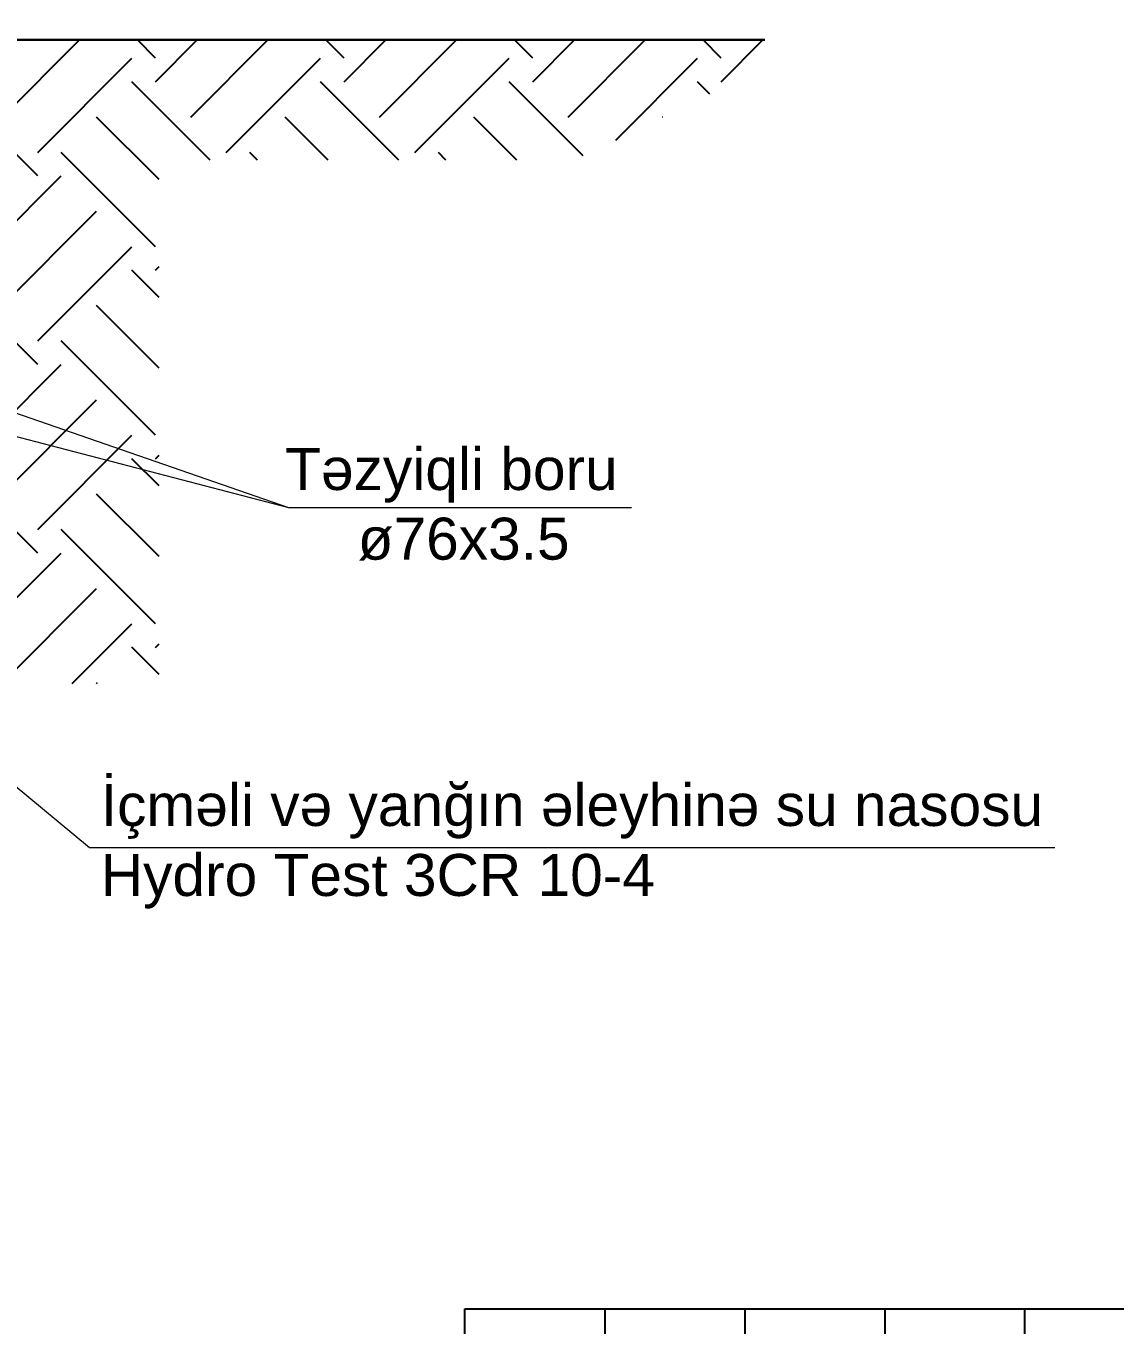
# Model space of a CAD drawing. Header units: millimetres. Extents: x 50754 to 359209, y -241195 to 23895.
# Drawn here: x 190329 to 198109, y -224387 to -215106 of the extents above; entities that cross this region are included whole.
import ezdxf

# ---------------------------------------------------------------- set-up
doc = ezdxf.new("R2010")
doc.units = ezdxf.units.MM
for name, color, linetype, lineweight in [('33', 7, 'Continuous', 35), ('размер', 250, 'Continuous', 5), ('стены', 7, 'Continuous', 30)]:
    doc.layers.add(name, color=color, linetype=linetype, lineweight=lineweight)
doc.styles.add('arial', font='arial.ttf', dxfattribs={"height": 300})

# ---------------------------------------------------------------- blocks, each defined once
blk = doc.blocks.new('9183-5')
at = {"lineweight": 25}
for p, q in [((-726776.5, 21336.9), (-726776.5, 26836.9)), ((-726776.5, 26836.9), (-708276.5, 26836.9)), ((-725776.5, 26837.6), (-725776.5, 24336.9)), ((-724776.5, 26839.4), (-724776.5, 21339.4)), ((-723776.5, 26838.8), (-723776.5, 24336.9)), ((-722776.5, 21338.2), (-722776.5, 26838.2))]:
    blk.add_line(p, q, dxfattribs=at)

msp = doc.modelspace()

# ---------------------------------------------------------------- hatches: boundary and pattern name
at = {"layer": 'размер', "lineweight": 25}
h = msp.add_hatch(dxfattribs=at)
h.set_pattern_fill('EARTH', color=0, scale=150, angle=45)
h.set_pattern_definition([(45, (272581, 3278207.8), (1e-13, 1347.03842), [952.5, -952.5]), (45, (272328.5, 3278460.4), (1e-13, 1347.03842), [952.5, -952.5]), (45, (272075.9, 3278712.9), (1e-13, 1347.03842), [952.5, -952.5]), (135, (272075.9, 3278881.3), (-1347.03842, 1e-13), [952.5, -952.5]), (135, (272328.5, 3279133.9), (-1347.03842, 1e-13), [952.5, -952.5]), (135, (272581, 3279386.5), (-1347.03842, 1e-13), [952.5, -952.5])])
h.paths.add_polyline_path([(176844.402, -215105.844), (181210.27, -215105.844), (181210.27, -219105.844), (190010.27, -219105.844), (190010.27, -215205.844), (196006.048, -215205.844), (194250.263, -216063.345), (191280.289, -216063.345), (191280.289, -219804.339), (180013.733, -219804.339), (180013.733, -216187.014), (178905.398, -216187.014)])

# ---------------------------------------------------------------- linework, layer by layer
at = {"layer": '33', "lineweight": 13}
for p, q in [((192206.402, -218548.458), (188212.402, -217164.224)), ((192206.402, -218548.458), (187165.52, -217233.152)), ((190782.26, -220976.912), (186487.524, -217426.353)), ((194654.873, -218548.458), (192206.402, -218548.458)), ((197677.992, -220976.912), (190782.26, -220976.912))]:
    msp.add_line(p, q, dxfattribs=at)
at = {"layer": 'стены', "color": 0}
msp.add_line((190010.27, -215205.844), (195606.048, -215205.844), dxfattribs=at)

# ---------------------------------------------------------------- block references
at = {"color": 7}
msp.add_blockref('9183-5', (920241.549, -251107.516), dxfattribs=at)

# ---------------------------------------------------------------- texts
at = {"char_height": 300, "style": 'arial'}
for s, insert, width, attachment_point in [('{\\fArial|b0|i0|c238|p34;Təzyiqli boru}', (194555.991, -218316.291), 3242.23198, 6), ('{\\fArial|b0|i0|c238|p34;İçməli və yanğın əleyhinə su nasosu Hydro Test 3CR 10-4}', (190863.157, -220966.49), 7113.66089, 4)]:
    msp.add_mtext(s, dxfattribs=dict(at, insert=insert, width=width, attachment_point=attachment_point))
at = {"color": 7, "insert": (194212.588, -218618.681), "char_height": 300, "width": 834.80084, "attachment_point": 3, "style": 'arial'}
msp.add_mtext('ø76x3.5', dxfattribs=at)

doc.saveas('drawing.dxf')
